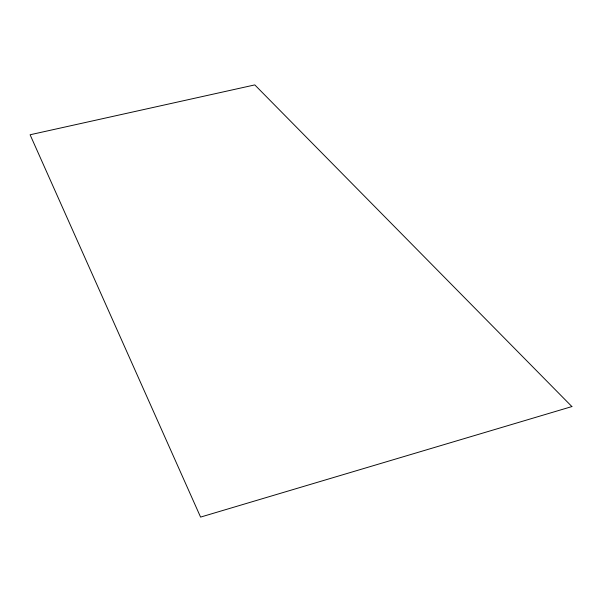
<?xml version="1.0" encoding="UTF-8"?>
<svg xmlns="http://www.w3.org/2000/svg" width="602" height="602" viewBox="0 0 602 602"><rect width="100%" height="100%" fill="white"/><g stroke="black" fill="none" stroke-linecap="round" stroke-linejoin="round"><path stroke-width="0.9" d="M571.9 406.568L200.579 517.095L30.1 134.765L254.797 84.905L571.9 406.568"/></g></svg>
